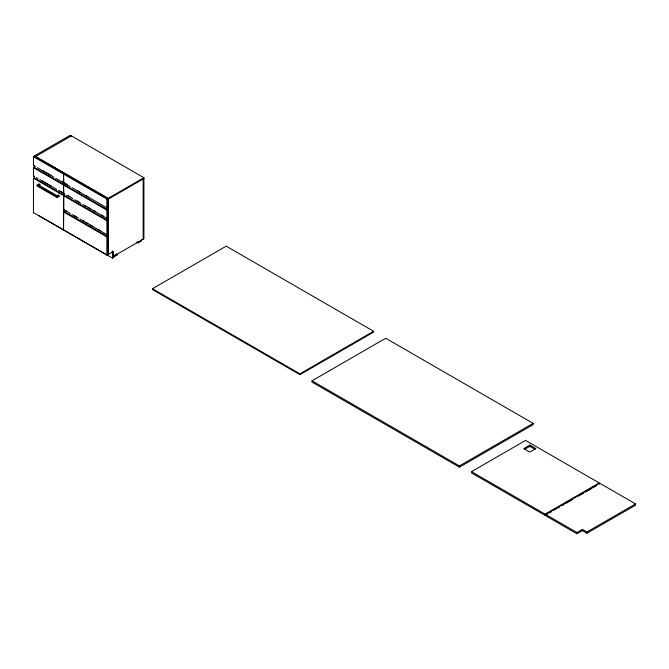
<?xml version="1.0" encoding="UTF-8"?>
<svg xmlns="http://www.w3.org/2000/svg" width="669" height="669" viewBox="0 0 669 669"><rect width="100%" height="100%" fill="white"/><g stroke="black" fill="none" stroke-linecap="round" stroke-linejoin="round"><path stroke-width="1" d="M34.537 165.644L34.32 167.693L33.458 167.969L33.492 176.415L33.793 175.947M34.353 176.282L34.32 178.222L33.458 178.506L33.45 212.667L63.48 230.002L63.739 195.616M64.567 182.98L64.349 185.029L63.597 185.422L63.672 193.834L63.488 185.305L64.007 185.388M64.508 183.155L64.5 184.995L63.873 185.372M63.881 193.65L63.873 193.182M64.383 193.617L64.082 195.892M64.508 193.692L64.207 195.958L33.751 178.33M63.915 209.715L63.647 210.083L63.63 195.624M64.508 209.949L64.467 211.889L63.605 212.165L63.597 230.077L106.864 255.048L107.952 254.421L107.952 234.819L107.726 236.868L106.864 237.144L106.864 255.048M63.597 174.124L106.864 199.094L106.864 208.21L107.542 207.44L107.952 207.892L107.952 198.467L64.684 173.488L63.597 174.124L63.605 183.231L70.212 186.659M107.768 209.874L106.864 210.4L106.94 218.813L107.542 217.969L107.952 218.42L107.952 208.026L107.768 209.874L64.508 184.903M107.768 218.671L107.952 234.677L107.542 234.225L106.94 235.07L106.864 220.937L107.726 220.611L107.768 218.671L105.97 217.626M33.793 165.41L33.492 165.879L33.45 156.713L34.537 156.086L64.567 173.422L63.48 174.049L33.45 156.713M63.873 182.645L63.496 183.197M35.624 156.504L71.391 135.849L71.391 136.693M38.668 186.041L38.668 185.129L57.041 195.733L58.186 195.072L58.972 195.524L58.972 196.435L57.041 197.547L37.104 186.041L37.104 185.129L39.036 184.017L39.822 184.468L39.822 185.372L39.036 184.92L39.036 184.017M38.668 185.129L39.822 184.468M37.104 185.129L57.041 196.644L58.972 195.524M106.864 199.094L107.952 198.467M143.902 177.711L70.304 135.222L34.537 155.877L108.127 198.367L143.902 177.711L143.902 238.758L113.387 256.378M108.127 199.203L143.902 178.548M113.387 252.33L112.66 252.748L112.66 258.192L113.387 257.774L113.387 251.494L108.127 254.529L108.127 198.367M114.909 254.906L116.573 253.944M112.66 255.959L114.081 256.779L117.41 254.864M136.71 242.078L138.132 242.897L141.452 240.974L141.452 239.577M152.482 288.715L226.197 246.159L373.62 331.272L373.62 332.108L299.913 374.673L152.482 289.552L152.482 288.715L299.913 373.829L373.62 331.272M311.997 380.812L385.704 338.246L533.134 423.368L533.134 424.623L459.419 467.179L311.997 382.066L311.997 380.812L459.419 465.925L533.134 423.368M547.802 513.834L545.101 515.389L471.503 472.899L471.503 471.645L525.583 440.428L599.173 482.918L599.173 484.172M529.831 445.094L523.785 448.581L529.831 452.068L535.869 448.581L529.831 445.094L529.831 446.348L524.647 449.334M471.503 471.645L545.101 514.135L599.173 482.918M545.703 514.486L599.784 483.261L635.55 503.916L635.55 505.17L586.914 533.252L582.381 530.634L576.937 533.778L545.703 515.74L545.703 514.486L576.937 532.516L582.381 529.38L586.914 531.997L635.55 503.916M549.609 512.789L551.407 511.752M554.116 510.188L555.914 509.151M557.72 508.106L559.518 507.069M562.228 505.505L564.026 504.468M565.832 503.423L572.137 499.785M578.442 496.139L583.853 493.02M585.659 491.974L591.965 488.337M593.771 487.291L596.472 485.727M63.714 183.298L63.48 174.049M36.519 157.859L38.309 158.888M71.432 178.013L73.222 179.049M83.96 185.246L85.749 186.283M529.831 446.348L535.008 449.334M65.411 183.54L67.209 184.577M43.192 170.846L44.957 171.866M46.721 172.886L52.023 175.947M61.732 181.558L63.505 182.578M65.411 183.674L67.209 184.719M78.022 190.958L79.828 192.003M86.134 195.641L87.94 196.686M33.751 165.611L35.516 166.631M37.288 167.651L50.535 175.295M52.299 176.315L54.064 177.335M55.836 178.355L62.894 182.436M72.018 187.696L107.165 207.992M34.353 167.493L64.383 184.828M63.781 185.179L33.751 167.802M63.906 185.246L107.174 210.309M42.306 180.873L44.07 181.893M45.835 182.913L47.608 183.933M49.372 184.953L51.137 185.974M59.967 191.075L62.618 192.605M68.113 195.774L70.814 197.33M77.127 200.976L78.925 202.013M85.239 205.659L87.037 206.696M88.843 207.741L90.641 208.778M93.351 210.342L95.149 211.379M101.462 215.025L103.26 216.062M36.402 177.67L38.166 178.69M39.931 179.71L56.714 189.402M58.479 190.422L63.781 193.483M66.607 195.114L69.308 196.669M71.115 197.715L72.913 198.752M74.719 199.797L81.024 203.435M82.831 204.48L85.532 206.044M87.338 207.081L107.165 218.529M34.353 178.029L64.383 195.365M64.508 195.432L107.768 220.41M58.972 196.435L58.186 195.975L58.186 195.072M65.411 210.467L68.113 212.031M74.418 215.669L76.224 216.714M82.53 220.352L84.336 221.397M86.134 222.434L87.94 223.479M90.641 225.035L92.447 226.08M98.753 229.718L100.559 230.763M63.906 209.807L66.607 211.371M68.405 212.407L70.212 213.453M72.018 214.49L78.323 218.136M80.129 219.173L107.165 234.786M64.508 211.688L107.768 236.667M39.07 215.702L112.66 258.192M63.823 195.866L107.174 220.845M107.174 237.102L63.915 212.123M586.914 531.997L586.914 533.252M582.381 529.38L582.381 530.634M576.937 532.516L576.937 533.778M545.101 514.135L545.101 515.389M459.419 465.925L459.419 467.179M299.913 373.829L299.913 374.673M143.174 178.966L143.174 239.176M138.132 241.501L138.132 242.897M114.081 255.382L114.081 256.779M112.3 250.867L112.3 252.823M107.04 217.366L107.04 220.494M65.169 183.791L65.169 185.882M57.041 196.644L57.041 197.547"/></g></svg>
